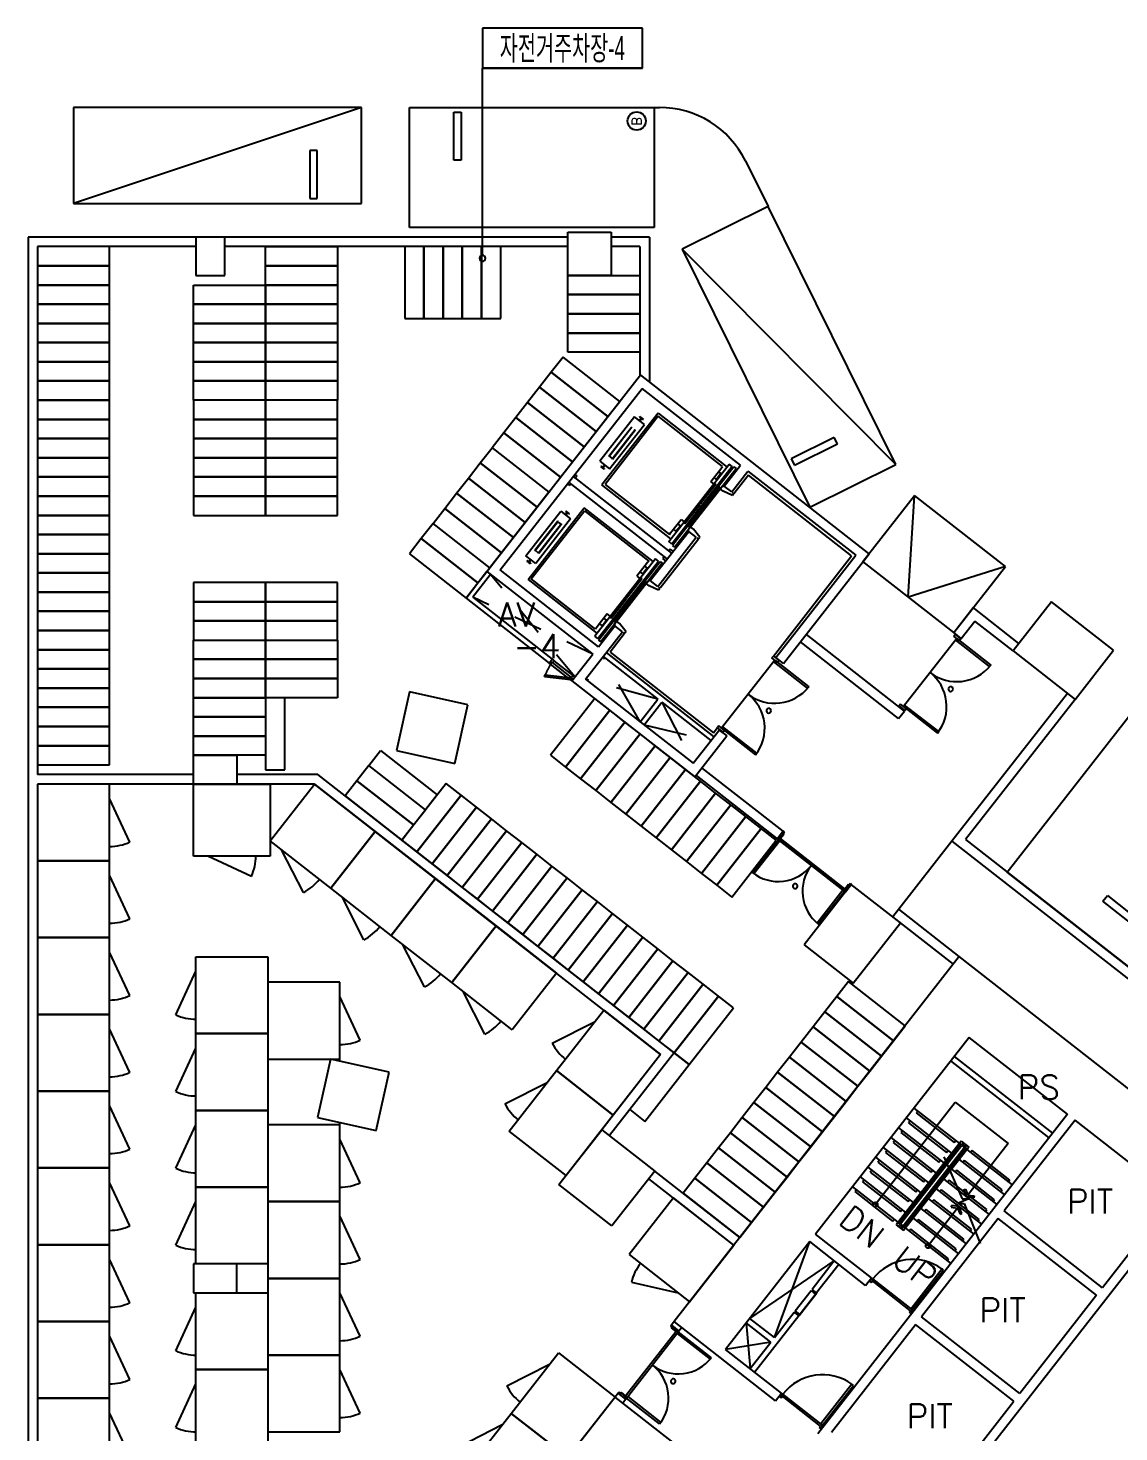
# Model space of a CAD drawing. Header units: millimetres. Extents: x -7614 to 421357, y 87385 to 341757.
# Drawn here: x 344370 to 367104, y 146327 to 175581 of the extents above; entities that cross this region are included whole.
import ezdxf
from ezdxf.enums import TextEntityAlignment as Align

# ---------------------------------------------------------------- set-up
doc = ezdxf.new("R2010")
doc.units = ezdxf.units.MM
doc.header["$LTSCALE"] = 600
doc.header["$MEASUREMENT"] = 0
doc.linetypes.add('HID', pattern=[5, 3, -2])
doc.linetypes.add('HIDDEN', pattern=[2, 1, -1])
for name, color, linetype in [('e-plan', 9, 'CONTINUOUS'), ('e-room-box', 7, 'CONTINUOUS'), ('e-text', 6, 'CONTINUOUS')]:
    doc.layers.add(name, color=color, linetype=linetype)
doc.styles.add('kiahn', font='romans.shx', dxfattribs={"bigfont": 'cadhs.shx'})
doc.styles.add('돋움', font='Dotum.ttf')

msp = doc.modelspace()

# ---------------------------------------------------------------- linework, layer by layer
at = {"layer": 'e-plan'}
for p, q in [((351320, 173927), (345320, 171927)), ((351320, 173927), (345320, 173927)), ((345320, 173927), (345320, 171927)), ((351320, 171927), (351320, 173927)), ((352320, 171427), (352320, 173927)), ((352320, 173927), (357420, 173927)), ((353245, 173827), (353395, 173827)), ((353245, 172827), (353245, 173827)), ((353395, 173827), (353395, 172827)), ((357420, 173927), (357529, 173927)), ((357420, 173927), (357420, 171427)), ((350395, 173027), (350245, 173027)), ((350245, 173027), (350245, 172027)), ((350395, 172027), (350395, 173027)), ((353395, 172827), (353245, 172827)), ((359321, 172815), (359793, 171861)), ((350245, 172027), (350395, 172027)), ((345320, 171927), (351320, 171927)), ((359793, 171861), (358001, 170973)), ((362457, 166485), (359793, 171861)), ((344370, 171227), (344370, 131712)), ((347870, 171227), (344370, 171227)), ((355620, 171227), (348470, 171227)), ((357420, 171427), (352320, 171427)), ((357320, 171227), (356520, 171227)), ((357320, 171227), (357320, 168206)), ((344570, 171027), (344570, 160027)), ((347870, 171027), (344570, 171027)), ((346070, 171027), (344570, 171027)), ((344570, 171027), (344570, 170627)), ((346070, 170627), (346070, 171027)), ((355620, 171027), (348470, 171027)), ((349320, 170627), (349320, 171027)), ((349320, 171027), (350820, 171027)), ((350820, 171027), (350820, 170627)), ((352620, 171027), (352220, 171027)), ((352220, 171027), (352220, 169527)), ((352620, 169527), (352620, 171027)), ((353020, 171027), (352620, 171027)), ((352620, 171027), (352620, 169527)), ((353020, 169527), (353020, 171027)), ((353420, 171027), (353020, 171027)), ((353020, 171027), (353020, 169527)), ((353420, 169527), (353420, 171027)), ((353820, 171027), (353420, 171027)), ((353420, 171027), (353420, 169527)), ((353820, 169527), (353820, 171027)), ((354220, 171027), (353820, 171027)), ((353820, 171027), (353820, 169527)), ((354220, 169527), (354220, 171027)), ((357120, 171027), (356520, 171027)), ((357120, 171027), (357120, 168339)), ((362457, 166485), (358001, 170973)), ((358001, 170973), (360665, 165597)), ((346070, 170627), (344570, 170627)), ((344570, 170627), (344570, 170227)), ((344570, 170627), (346070, 170627)), ((346070, 170227), (346070, 170627)), ((349320, 170227), (349320, 170627)), ((349320, 170627), (350820, 170627)), ((350820, 170627), (349320, 170627)), ((350820, 170627), (350820, 170227)), ((355620, 170027), (355620, 170427)), ((355620, 170427), (357120, 170427)), ((357120, 170427), (357120, 170027)), ((346070, 170227), (344570, 170227)), ((344570, 170227), (344570, 169827)), ((344570, 170227), (346070, 170227)), ((346070, 169827), (346070, 170227)), ((347820, 169827), (347820, 170227)), ((347820, 170227), (349320, 170227)), ((350820, 170227), (349320, 170227)), ((349320, 169827), (349320, 170227)), ((349320, 170227), (350820, 170227)), ((349320, 170227), (349320, 169827)), ((350820, 170227), (350820, 169827)), ((355620, 169627), (355620, 170027)), ((355620, 170027), (357120, 170027)), ((357120, 170027), (355620, 170027)), ((357120, 170027), (357120, 169627)), ((346070, 169827), (344570, 169827)), ((344570, 169827), (344570, 169427)), ((344570, 169827), (346070, 169827)), ((346070, 169427), (346070, 169827)), ((349320, 169827), (347820, 169827)), ((347820, 169427), (347820, 169827)), ((347820, 169827), (349320, 169827)), ((349320, 169427), (349320, 169827)), ((349320, 169827), (350820, 169827)), ((350820, 169827), (349320, 169827)), ((349320, 169827), (349320, 169427)), ((350820, 169827), (350820, 169427)), ((346070, 169427), (344570, 169427)), ((344570, 169427), (344570, 169027)), ((344570, 169427), (346070, 169427)), ((346070, 169027), (346070, 169427)), ((349320, 169427), (347820, 169427)), ((347820, 169027), (347820, 169427)), ((347820, 169427), (349320, 169427)), ((350820, 169427), (349320, 169427)), ((349320, 169027), (349320, 169427)), ((349320, 169427), (350820, 169427)), ((349320, 169427), (349320, 169027)), ((350820, 169427), (350820, 169027)), ((352220, 169527), (352620, 169527)), ((352620, 169527), (353020, 169527)), ((353020, 169527), (353420, 169527)), ((353420, 169527), (353820, 169527)), ((353820, 169527), (354220, 169527)), ((357120, 169627), (355620, 169627)), ((355620, 169227), (355620, 169627)), ((355620, 169627), (357120, 169627)), ((357120, 169627), (357120, 169227)), ((355620, 168827), (355620, 169227)), ((355620, 169227), (357120, 169227)), ((357120, 169227), (355620, 169227)), ((357120, 169227), (357120, 168827)), ((346070, 169027), (344570, 169027)), ((344570, 169027), (344570, 168627)), ((344570, 169027), (346070, 169027)), ((346070, 168627), (346070, 169027)), ((349320, 169027), (347820, 169027)), ((347820, 168627), (347820, 169027)), ((347820, 169027), (349320, 169027)), ((350820, 169027), (349320, 169027)), ((349320, 168627), (349320, 169027)), ((349320, 169027), (350820, 169027)), ((349320, 169027), (349320, 168627)), ((350820, 169027), (350820, 168627)), ((357120, 168827), (355620, 168827)), ((346070, 168627), (344570, 168627)), ((344570, 168627), (344570, 168227)), ((344570, 168627), (346070, 168627)), ((346070, 168227), (346070, 168627)), ((349320, 168627), (347820, 168627)), ((347820, 168227), (347820, 168627)), ((347820, 168627), (349320, 168627)), ((350820, 168627), (349320, 168627)), ((349320, 168227), (349320, 168627)), ((349320, 168627), (350820, 168627)), ((349320, 168627), (349320, 168227)), ((350820, 168627), (350820, 168227)), ((355519, 168725), (355272, 168410)), ((356701, 167802), (355519, 168725)), ((346070, 168227), (344570, 168227)), ((344570, 168227), (344570, 167827)), ((344570, 168227), (346070, 168227)), ((346070, 167827), (346070, 168227)), ((349320, 168227), (347820, 168227)), ((347820, 167827), (347820, 168227)), ((347820, 168227), (349320, 168227)), ((350820, 168227), (349320, 168227)), ((349320, 167827), (349320, 168227)), ((349320, 168227), (350820, 168227)), ((349320, 168227), (349320, 167827)), ((350820, 168227), (350820, 167827)), ((353930, 164255), (357132, 168353)), ((355272, 168410), (355026, 168095)), ((355272, 168410), (356454, 167486)), ((356454, 167486), (355272, 168410)), ((361899, 164628), (357132, 168353)), ((354211, 164290), (357166, 168072)), ((355026, 168095), (354780, 167779)), ((356208, 167171), (355026, 168095)), ((355026, 168095), (356208, 167171)), ((359215, 166472), (357166, 168072)), ((346070, 167827), (344570, 167827)), ((344570, 167827), (344570, 167427)), ((344570, 167827), (346070, 167827)), ((346070, 167427), (346070, 167827)), ((349320, 167827), (347820, 167827)), ((349320, 167827), (347820, 167827)), ((347820, 167827), (347820, 167427)), ((350820, 167827), (349320, 167827)), ((350820, 167827), (349320, 167827)), ((349320, 167827), (349320, 167427)), ((349320, 167427), (349320, 167827)), ((350820, 167427), (350820, 167827)), ((354780, 167779), (354534, 167464)), ((355962, 166856), (354780, 167779)), ((354780, 167779), (355962, 166856)), ((356454, 167486), (356701, 167802)), ((346070, 167427), (344570, 167427)), ((344570, 167427), (344570, 167027)), ((344570, 167427), (346070, 167427)), ((346070, 167027), (346070, 167427)), ((349320, 167427), (347820, 167427)), ((347820, 167427), (347820, 167027)), ((347820, 167427), (349320, 167427)), ((350820, 167427), (349320, 167427)), ((349320, 167427), (349320, 167027)), ((349320, 167427), (350820, 167427)), ((349320, 167027), (349320, 167427)), ((350820, 167027), (350820, 167427)), ((354534, 167464), (354287, 167149)), ((355716, 166541), (354534, 167464)), ((354534, 167464), (355716, 166541)), ((356208, 167171), (356454, 167486)), ((357011, 167483), (356285, 166553)), ((357501, 167557), (356331, 166060)), ((357503, 167492), (356395, 166073)), ((357216, 167323), (357011, 167483)), ((357114, 167416), (357133, 167441)), ((357115, 167415), (357114, 167416)), ((357126, 167406), (357115, 167415)), ((357120, 167482), (357123, 167487)), ((357145, 167456), (357120, 167479)), ((357193, 167432), (357123, 167487)), ((357126, 167406), (357127, 167406)), ((357127, 167406), (357146, 167431)), ((357133, 167441), (357138, 167441)), ((357138, 167441), (357146, 167451)), ((357145, 167456), (357146, 167451)), ((357146, 167435), (357153, 167445)), ((357146, 167431), (357146, 167435)), ((357158, 167446), (357153, 167445)), ((357186, 167427), (357158, 167446)), ((357190, 167427), (357193, 167432)), ((357501, 167557), (358938, 166434)), ((358843, 166445), (357503, 167492)), ((354287, 167149), (354041, 166834)), ((355469, 166225), (354287, 167149)), ((354287, 167149), (355469, 166225)), ((355962, 166856), (356208, 167171)), ((356472, 166663), (356950, 167274)), ((356479, 166658), (356956, 167269)), ((356490, 166393), (357216, 167323)), ((356545, 166606), (357023, 167218)), ((356551, 166601), (357029, 167213)), ((361173, 167048), (360277, 166604)), ((361240, 166914), (361173, 167048)), ((346070, 167027), (344570, 167027)), ((344570, 167027), (344570, 166627)), ((344570, 167027), (346070, 167027)), ((346070, 166627), (346070, 167027)), ((349320, 167027), (347820, 167027)), ((347820, 167027), (347820, 166627)), ((347820, 167027), (349320, 167027)), ((350820, 167027), (349320, 167027)), ((349320, 167027), (349320, 166627)), ((349320, 167027), (350820, 167027)), ((349320, 166627), (349320, 167027)), ((350820, 166627), (350820, 167027)), ((353795, 166519), (354041, 166834)), ((354041, 166834), (355223, 165910)), ((354041, 166834), (355223, 165910)), ((355716, 166541), (355962, 166856)), ((360344, 166470), (361240, 166914)), ((346070, 166627), (344570, 166627)), ((344570, 166627), (344570, 166227)), ((344570, 166627), (346070, 166627)), ((346070, 166227), (346070, 166627)), ((349320, 166627), (347820, 166627)), ((347820, 166627), (347820, 166227)), ((347820, 166627), (349320, 166627)), ((350820, 166627), (349320, 166627)), ((349320, 166627), (349320, 166227)), ((349320, 166227), (349320, 166627)), ((349320, 166627), (350820, 166627)), ((350820, 166227), (350820, 166627)), ((353549, 166203), (353795, 166519)), ((354977, 165595), (353795, 166519)), ((353795, 166519), (354977, 165595)), ((355469, 166225), (355716, 166541)), ((356285, 166553), (356490, 166393)), ((356374, 166469), (356355, 166445)), ((356387, 166459), (356368, 166435)), ((356376, 166469), (356374, 166469)), ((356387, 166461), (356376, 166469)), ((356387, 166461), (356387, 166459)), ((356479, 166658), (356472, 166663)), ((356550, 166612), (356484, 166664)), ((356551, 166601), (356545, 166606)), ((357721, 164879), (358983, 166494)), ((358876, 166038), (359215, 166472)), ((359047, 166444), (358983, 166494)), ((360277, 166604), (360344, 166470)), ((360665, 165597), (362457, 166485)), ((346070, 166227), (344570, 166227)), ((344570, 166227), (344570, 165827)), ((344570, 166227), (346070, 166227)), ((346070, 165827), (346070, 166227)), ((349320, 166227), (347820, 166227)), ((347820, 166227), (347820, 165827)), ((347820, 166227), (349320, 166227)), ((350820, 166227), (349320, 166227)), ((349320, 166227), (349320, 165827)), ((349320, 165827), (349320, 166227)), ((349320, 166227), (350820, 166227)), ((350820, 165827), (350820, 166227)), ((353302, 165888), (353549, 166203)), ((354731, 165280), (353549, 166203)), ((353549, 166203), (354731, 165280)), ((355223, 165910), (355469, 166225)), ((357784, 164640), (355735, 166240)), ((355766, 166280), (355809, 166246)), ((355809, 166246), (355778, 166206)), ((356312, 166448), (356308, 166443)), ((356378, 166389), (356308, 166443)), ((356343, 166429), (356315, 166448)), ((356343, 166429), (356348, 166430)), ((356356, 166440), (356348, 166430)), ((356355, 166445), (356356, 166440)), ((356363, 166434), (356356, 166424)), ((356356, 166420), (356356, 166424)), ((356381, 166396), (356356, 166420)), ((356368, 166435), (356363, 166434)), ((356382, 166393), (356378, 166389)), ((359047, 166444), (357785, 164829)), ((359080, 166437), (357800, 164798)), ((357843, 164764), (359124, 166403)), ((358597, 166130), (358784, 166370)), ((358719, 166177), (358666, 166219)), ((358811, 166296), (358719, 166177)), ((358758, 166337), (358811, 166296)), ((358784, 166370), (358843, 166445)), ((359034, 165915), (359373, 166349)), ((359080, 166437), (359124, 166403)), ((359383, 166264), (359081, 165878)), ((359373, 166349), (361618, 164594)), ((361534, 164584), (359383, 166264)), ((353056, 165573), (353302, 165888)), ((354484, 164965), (353302, 165888)), ((353302, 165888), (354484, 164965)), ((355223, 165910), (354977, 165595)), ((355612, 166083), (355655, 166049)), ((357691, 164521), (355642, 166122)), ((355686, 166088), (355655, 166049)), ((357767, 164938), (356330, 166061)), ((356395, 166073), (357735, 165027)), ((358356, 165684), (358676, 166093)), ((358701, 166074), (358382, 165665)), ((358451, 165611), (358770, 166020)), ((358796, 166000), (358476, 165591)), ((358660, 166081), (358597, 166130)), ((358676, 166093), (358701, 166074)), ((358770, 166020), (358796, 166000)), ((358791, 165978), (358840, 166041)), ((358854, 165929), (358791, 165978)), ((358840, 166041), (358856, 166029)), ((358869, 166044), (358853, 166057)), ((359050, 165839), (358854, 165929)), ((358856, 166029), (358869, 166044)), ((359034, 165915), (358876, 166038)), ((359062, 165894), (359049, 165878)), ((359049, 165878), (359069, 165862)), ((359081, 165878), (359062, 165894)), ((346070, 165827), (344570, 165827)), ((344570, 165827), (344570, 165427)), ((344570, 165827), (346070, 165827)), ((346070, 165427), (346070, 165827)), ((349320, 165827), (347820, 165827)), ((347820, 165827), (347820, 165427)), ((347820, 165827), (349320, 165827)), ((350820, 165827), (349320, 165827)), ((349320, 165827), (349320, 165427)), ((349320, 165427), (349320, 165827)), ((349320, 165827), (350820, 165827)), ((350820, 165427), (350820, 165827)), ((354977, 165595), (354731, 165280)), ((354792, 164090), (355962, 165587)), ((357399, 164464), (355962, 165587)), ((358355, 165683), (358036, 165274)), ((358061, 165254), (358380, 165663)), ((358450, 165609), (358130, 165200)), ((358155, 165180), (358475, 165589)), ((358380, 165663), (358355, 165683)), ((358382, 165665), (358356, 165684)), ((358475, 165589), (358450, 165609)), ((358476, 165591), (358451, 165611)), ((359069, 165862), (359050, 165839)), ((361770, 164463), (362847, 165842)), ((362715, 163724), (362847, 165842)), ((364739, 164364), (362847, 165842)), ((346070, 165427), (344570, 165427)), ((344570, 165427), (344570, 165027)), ((344570, 165427), (346070, 165427)), ((346070, 165027), (346070, 165427)), ((347820, 165427), (349320, 165427)), ((349320, 165427), (350820, 165427)), ((352810, 165258), (353056, 165573)), ((354238, 164649), (353056, 165573)), ((353056, 165573), (354238, 164649)), ((354746, 164583), (355472, 165513)), ((354856, 164103), (355964, 165522)), ((355411, 165304), (354933, 164693)), ((355417, 165299), (354940, 164688)), ((355677, 165352), (354951, 164423)), ((355417, 165299), (355411, 165304)), ((355479, 165241), (355412, 165293)), ((355472, 165513), (355677, 165352)), ((355575, 165446), (355594, 165471)), ((355575, 165445), (355575, 165446)), ((355586, 165436), (355575, 165445)), ((355581, 165512), (355584, 165517)), ((355606, 165486), (355581, 165509)), ((355654, 165462), (355584, 165517)), ((355586, 165436), (355588, 165436)), ((355588, 165436), (355607, 165461)), ((355594, 165471), (355599, 165471)), ((355599, 165471), (355607, 165481)), ((355606, 165486), (355607, 165481)), ((355606, 165465), (355614, 165475)), ((355607, 165461), (355606, 165465)), ((355619, 165476), (355614, 165475)), ((355647, 165457), (355619, 165476)), ((355651, 165457), (355654, 165462)), ((355964, 165522), (357304, 164475)), ((357760, 165060), (357981, 165342)), ((357981, 165342), (358044, 165293)), ((346070, 165027), (344570, 165027)), ((344570, 165027), (344570, 164627)), ((344570, 165027), (346070, 165027)), ((346070, 164627), (346070, 165027)), ((352810, 165258), (352564, 164943)), ((353992, 164334), (352810, 165258)), ((353992, 164334), (352810, 165258)), ((354731, 165280), (354484, 164965)), ((355484, 165247), (355006, 164636)), ((355490, 165243), (355012, 164631)), ((355490, 165243), (355484, 165247)), ((357337, 164068), (358138, 165093)), ((357735, 165027), (357760, 165060)), ((357819, 165135), (357872, 165094)), ((357872, 165094), (357964, 165212)), ((357964, 165212), (357912, 165253)), ((358036, 165274), (358061, 165254)), ((358130, 165099), (358114, 165111)), ((358175, 165190), (358126, 165127)), ((358126, 165127), (358142, 165115)), ((358130, 165200), (358155, 165180)), ((358142, 165115), (358130, 165099)), ((358295, 164970), (358138, 165093)), ((358239, 165141), (358175, 165190)), ((358373, 164972), (358239, 165141)), ((352564, 164943), (352317, 164627)), ((353746, 164019), (352564, 164943)), ((352564, 164943), (353746, 164019)), ((354484, 164965), (354238, 164649)), ((357495, 163945), (358295, 164970)), ((358342, 164933), (357542, 163908)), ((357785, 164829), (357721, 164879)), ((357755, 164725), (357724, 164686)), ((357814, 164679), (357755, 164725)), ((357800, 164798), (357843, 164764)), ((358323, 164948), (358335, 164964)), ((358342, 164933), (358323, 164948)), ((358335, 164964), (358355, 164948)), ((358355, 164948), (358373, 164972)), ((346070, 164627), (344570, 164627)), ((344570, 164627), (344570, 164227)), ((344570, 164627), (346070, 164627)), ((346070, 164227), (346070, 164627)), ((352317, 164627), (353499, 163704)), ((354238, 164649), (353992, 164334)), ((354951, 164423), (354746, 164583)), ((354772, 164478), (354769, 164473)), ((354839, 164419), (354769, 164473)), ((354804, 164459), (354776, 164478)), ((354804, 164459), (354809, 164460)), ((354817, 164470), (354809, 164460)), ((354835, 164499), (354816, 164475)), ((354816, 164475), (354817, 164470)), ((354824, 164464), (354816, 164454)), ((354817, 164450), (354816, 164454)), ((354842, 164426), (354817, 164450)), ((354829, 164465), (354824, 164464)), ((354848, 164489), (354829, 164465)), ((354837, 164499), (354835, 164499)), ((354848, 164490), (354837, 164499)), ((354843, 164423), (354839, 164419)), ((354848, 164490), (354848, 164489)), ((354940, 164688), (354933, 164693)), ((355011, 164642), (354944, 164694)), ((355012, 164631), (355006, 164636)), ((357444, 164524), (356182, 162909)), ((356246, 162859), (357508, 164474)), ((356261, 162828), (357541, 164467)), ((357584, 164433), (356304, 162794)), ((357278, 164442), (357057, 164160)), ((357304, 164475), (357278, 164442)), ((357508, 164474), (357444, 164524)), ((357541, 164467), (357584, 164433)), ((357632, 164568), (357601, 164528)), ((357660, 164482), (357601, 164528)), ((359903, 162495), (361534, 164584)), ((359956, 162466), (361618, 164594)), ((360114, 162343), (361899, 164628)), ((363661, 162985), (361770, 164463)), ((346070, 164227), (344570, 164227)), ((344570, 164227), (344570, 163827)), ((344570, 164227), (346070, 164227)), ((346070, 163827), (346070, 164227)), ((353930, 164255), (353499, 163704)), ((354009, 164194), (353640, 163721)), ((353746, 164019), (353992, 164334)), ((353930, 164255), (356137, 162532)), ((356260, 162689), (354211, 164290)), ((356817, 163714), (357137, 164123)), ((357057, 164160), (357120, 164111)), ((357179, 164207), (357127, 164249)), ((357137, 164123), (357162, 164104)), ((357272, 164326), (357179, 164207)), ((357219, 164367), (357272, 164326)), ((364739, 164364), (362715, 163724)), ((363661, 162985), (364739, 164364)), ((346070, 163827), (344570, 163827)), ((344570, 163827), (344570, 163427)), ((344570, 163827), (346070, 163827)), ((346070, 163427), (346070, 163827)), ((349320, 164027), (347820, 164027)), ((347820, 164027), (347820, 163627)), ((350820, 164027), (349320, 164027)), ((349320, 164027), (349320, 163627)), ((349320, 163627), (349320, 164027)), ((350820, 163627), (350820, 164027)), ((353499, 163704), (353746, 164019)), ((354792, 164090), (356229, 162967)), ((356195, 163057), (354856, 164103)), ((357162, 164104), (356842, 163695)), ((356912, 163641), (357231, 164050)), ((357256, 164030), (356937, 163621)), ((357231, 164050), (357256, 164030)), ((357252, 164008), (357301, 164071)), ((357315, 163959), (357252, 164008)), ((357301, 164071), (357317, 164059)), ((357329, 164074), (357314, 164087)), ((357511, 163869), (357315, 163959)), ((357317, 164059), (357329, 164074)), ((357495, 163945), (357337, 164068)), ((357522, 163924), (357510, 163908)), ((357510, 163908), (357530, 163892)), ((357530, 163892), (357511, 163869)), ((357542, 163908), (357522, 163924)), ((347820, 163627), (349320, 163627)), ((349320, 163627), (347820, 163627)), ((347820, 163627), (347820, 163227)), ((349320, 163627), (350820, 163627)), ((350820, 163627), (349320, 163627)), ((349320, 163627), (349320, 163227)), ((349320, 163227), (349320, 163627)), ((350820, 163227), (350820, 163627)), ((353499, 163704), (355233, 162349)), ((353640, 163721), (355294, 162428)), ((356816, 163713), (356496, 163304)), ((356522, 163284), (356841, 163693)), ((356910, 163639), (356591, 163230)), ((356616, 163210), (356936, 163619)), ((356841, 163693), (356816, 163713)), ((356842, 163695), (356817, 163714)), ((356936, 163619), (356910, 163639)), ((356937, 163621), (356912, 163641)), ((365698, 163627), (364898, 162603)), ((366991, 162618), (365698, 163627)), ((346070, 163427), (344570, 163427)), ((344570, 163427), (344570, 163027)), ((344570, 163427), (346070, 163427)), ((346070, 163027), (346070, 163427)), ((356442, 163372), (356254, 163132)), ((356333, 163124), (356425, 163242)), ((356425, 163242), (356372, 163283)), ((356505, 163323), (356442, 163372)), ((356496, 163304), (356522, 163284)), ((363661, 162985), (364067, 163505)), ((365021, 162760), (364067, 163505)), ((346070, 163027), (344570, 163027)), ((344570, 163027), (344570, 162627)), ((344570, 163027), (346070, 163027)), ((346070, 162627), (346070, 163027)), ((349320, 163227), (347820, 163227)), ((347820, 163227), (347820, 162827)), ((347820, 163227), (349320, 163227)), ((350820, 163227), (349320, 163227)), ((349320, 163227), (349320, 162827)), ((349320, 163227), (350820, 163227)), ((349320, 162827), (349320, 163227)), ((350820, 162827), (350820, 163227)), ((355986, 162014), (356756, 162999)), ((356254, 163132), (356195, 163057)), ((356260, 162689), (356598, 163123)), ((356280, 163165), (356333, 163124)), ((356803, 162963), (356502, 162576)), ((356591, 163129), (356575, 163141)), ((356636, 163220), (356587, 163157)), ((356587, 163157), (356603, 163145)), ((356591, 163230), (356616, 163210)), ((356603, 163145), (356591, 163129)), ((356756, 162999), (356598, 163123)), ((356699, 163171), (356636, 163220)), ((356834, 163002), (356699, 163171)), ((356784, 162978), (356796, 162994)), ((356803, 162963), (356784, 162978)), ((356796, 162994), (356816, 162978)), ((356816, 162978), (356834, 163002)), ((362637, 161349), (360588, 162950)), ((363819, 162862), (363661, 162985)), ((363819, 162862), (364102, 163225)), ((364898, 162603), (364102, 163225)), ((347820, 162427), (347820, 162827)), ((347820, 162827), (349320, 162827)), ((347820, 162827), (349320, 162827)), ((349320, 162427), (349320, 162827)), ((349320, 162827), (350820, 162827)), ((349320, 162827), (349320, 162427)), ((349320, 162827), (350820, 162827)), ((350820, 162827), (350820, 162427)), ((356246, 162859), (356182, 162909)), ((356261, 162828), (356304, 162794)), ((362514, 161192), (360465, 162792)), ((363723, 162861), (362614, 161443)), ((363664, 162907), (363694, 162947)), ((363782, 162815), (363664, 162907)), ((363694, 162947), (363813, 162854)), ((363698, 162830), (363723, 162861)), ((364407, 162275), (363698, 162830)), ((363723, 162861), (364432, 162307)), ((363813, 162854), (363782, 162815)), ((346070, 162627), (344570, 162627)), ((344570, 162627), (344570, 162227)), ((344570, 162627), (346070, 162627)), ((346070, 162227), (346070, 162627)), ((349320, 162427), (347820, 162427)), ((347820, 162027), (347820, 162427)), ((347820, 162427), (349320, 162427)), ((350820, 162427), (349320, 162427)), ((349320, 162027), (349320, 162427)), ((349320, 162427), (350820, 162427)), ((349320, 162427), (349320, 162027)), ((350820, 162427), (350820, 162027)), ((355233, 162349), (355294, 162428)), ((355233, 162349), (355294, 162428)), ((355291, 162367), (355261, 162328)), ((355303, 162358), (355291, 162367)), ((355294, 162428), (355322, 162407)), ((355334, 162397), (355303, 162358)), ((355322, 162407), (355334, 162397)), ((355728, 162090), (355334, 162397)), ((355706, 161980), (356137, 162532)), ((356356, 162487), (357498, 161595)), ((356417, 162566), (358663, 160811)), ((356502, 162576), (358653, 160896)), ((359931, 162410), (358823, 160991)), ((359872, 162456), (359903, 162495)), ((359990, 162364), (359872, 162456)), ((359903, 162495), (360021, 162403)), ((359906, 162378), (359931, 162410)), ((360616, 161824), (359906, 162378)), ((359931, 162410), (360640, 161856)), ((360114, 162343), (359956, 162466)), ((360021, 162403), (359990, 162364)), ((364898, 162603), (366190, 161593)), ((366190, 161593), (366991, 162618)), ((346070, 162227), (344570, 162227)), ((344570, 162227), (344570, 161827)), ((344570, 162227), (346070, 162227)), ((346070, 161827), (346070, 162227)), ((355261, 162328), (355233, 162349)), ((355678, 162002), (355261, 162328)), ((355697, 162050), (355303, 162358)), ((355728, 162090), (355697, 162050)), ((355740, 162080), (355728, 162090)), ((355767, 162059), (355740, 162080)), ((364432, 162307), (364407, 162275)), ((346070, 161827), (344570, 161827)), ((344570, 161827), (344570, 161427)), ((344570, 161827), (346070, 161827)), ((346070, 161427), (346070, 161827)), ((349320, 162027), (347820, 162027)), ((347820, 161627), (347820, 162027)), ((347820, 162027), (349320, 162027)), ((350820, 162027), (349320, 162027)), ((349320, 161627), (349320, 162027)), ((349320, 162027), (350820, 162027)), ((349320, 162027), (349320, 161627)), ((350820, 162027), (350820, 161627)), ((355709, 162041), (355678, 162002)), ((355678, 162002), (355706, 161980)), ((355697, 162050), (355709, 162041)), ((355706, 161980), (355767, 162059)), ((355706, 161980), (358267, 159979)), ((355986, 162014), (358232, 160260)), ((360640, 161856), (360616, 161824)), ((364773, 157992), (367851, 161932)), ((349320, 161627), (347820, 161627)), ((347820, 161227), (347820, 161627)), ((347820, 161627), (349320, 161627)), ((349720, 161627), (349320, 161627)), ((349320, 161627), (349320, 160127)), ((350820, 161627), (349320, 161627)), ((349320, 161627), (349320, 161227)), ((349720, 160127), (349720, 161627)), ((356179, 161611), (355255, 160429)), ((356494, 161364), (356179, 161611)), ((357129, 161122), (357498, 161595)), ((357208, 161060), (357577, 161533)), ((357577, 161533), (358602, 160733)), ((362555, 161489), (362525, 161449)), ((362674, 161396), (362555, 161489)), ((366033, 161716), (363625, 158635)), ((366190, 161593), (363906, 158670)), ((346070, 161427), (344570, 161427)), ((344570, 161427), (344570, 161027)), ((344570, 161427), (346070, 161427)), ((346070, 161027), (346070, 161427)), ((349320, 161227), (347820, 161227)), ((347820, 160827), (347820, 161227)), ((347820, 161227), (349320, 161227)), ((349320, 161227), (349320, 160827)), ((356494, 161364), (355570, 160182)), ((355570, 160182), (356494, 161364)), ((356809, 161118), (356494, 161364)), ((362514, 161192), (362637, 161349)), ((362525, 161449), (362643, 161357)), ((362639, 161474), (362614, 161443)), ((362614, 161443), (363324, 160889)), ((363348, 160920), (362639, 161474)), ((362643, 161357), (362674, 161396)), ((346070, 161027), (344570, 161027)), ((344570, 161027), (344570, 160627)), ((344570, 161027), (346070, 161027)), ((346070, 160627), (346070, 161027)), ((356809, 161118), (355885, 159936)), ((355885, 159936), (356809, 161118)), ((357124, 160872), (356809, 161118)), ((358232, 160260), (358774, 160953)), ((358653, 160896), (358733, 160998)), ((358764, 161038), (358733, 160998)), ((358733, 160998), (358851, 160906)), ((358882, 160945), (358764, 161038)), ((358774, 160953), (358932, 160830)), ((358847, 161023), (358823, 160991)), ((358823, 160991), (359532, 160437)), ((359557, 160469), (358847, 161023)), ((358851, 160906), (358882, 160945)), ((363324, 160889), (363348, 160920)), ((346070, 160627), (344570, 160627)), ((344570, 160627), (344570, 160227)), ((344570, 160627), (346070, 160627)), ((346070, 160227), (346070, 160627)), ((349320, 160827), (347820, 160827)), ((347820, 160427), (347820, 160827)), ((347820, 160827), (349320, 160827)), ((349320, 160827), (349320, 160427)), ((357124, 160872), (356201, 159690)), ((356201, 159690), (357124, 160872)), ((357439, 160626), (356516, 159444)), ((356516, 159444), (357439, 160626)), ((357439, 160626), (357124, 160872)), ((357755, 160379), (357439, 160626)), ((358267, 159979), (358932, 160830)), ((349320, 160427), (347820, 160427)), ((351470, 160213), (351716, 160528)), ((351716, 160528), (352898, 159605)), ((355255, 160429), (355570, 160182)), ((357755, 160379), (356831, 159197)), ((356831, 159197), (357755, 160379)), ((358070, 160133), (357755, 160379)), ((359532, 160437), (359557, 160469)), ((344570, 160227), (346070, 160227)), ((347820, 160027), (344570, 160027)), ((350409, 160027), (348720, 160027)), ((349320, 160127), (349720, 160127)), ((357833, 154227), (350409, 160027)), ((351470, 160213), (351224, 159898)), ((352652, 159290), (351470, 160213)), ((352652, 159290), (351470, 160213)), ((355570, 160182), (355885, 159936)), ((358070, 160133), (357146, 158951)), ((357146, 158951), (358070, 160133)), ((358385, 159887), (358070, 160133)), ((360109, 158845), (358415, 160168)), ((344570, 159827), (344570, 131805)), ((347820, 159827), (344570, 159827)), ((346070, 159827), (344570, 159827)), ((344570, 159827), (344570, 158227)), ((346070, 158227), (346070, 159827)), ((347817, 158327), (347817, 159827)), ((347817, 159827), (349417, 159827)), ((350341, 159827), (348720, 159827)), ((349417, 158645), (350341, 159827)), ((349417, 159827), (349417, 158327)), ((357553, 154192), (350341, 159827)), ((350341, 159827), (351601, 158842)), ((351224, 159898), (350978, 159583)), ((352406, 158975), (351224, 159898)), ((351224, 159898), (352406, 158975)), ((353083, 159841), (352160, 158659)), ((353398, 159595), (353083, 159841)), ((355885, 159936), (356201, 159690)), ((358385, 159887), (357461, 158705)), ((357461, 158705), (358385, 159887)), ((359986, 158687), (358291, 160011)), ((358700, 159640), (358385, 159887)), ((346493, 158620), (346070, 159527)), ((350978, 159583), (352160, 158659)), ((352475, 158413), (353398, 159595)), ((353398, 159595), (352475, 158413)), ((352898, 159605), (352652, 159290)), ((353713, 159349), (353398, 159595)), ((356201, 159690), (356516, 159444)), ((356516, 159444), (356831, 159197)), ((358700, 159640), (357777, 158458)), ((357777, 158458), (358700, 159640)), ((359015, 159394), (358700, 159640)), ((352406, 158975), (352652, 159290)), ((352790, 158167), (353713, 159349)), ((353713, 159349), (352790, 158167)), ((354029, 159103), (353713, 159349)), ((356831, 159197), (357146, 158951)), ((359015, 159394), (358092, 158212)), ((358092, 158212), (359015, 159394)), ((359331, 159148), (358407, 157966)), ((358407, 157966), (359331, 159148)), ((359331, 159148), (359015, 159394)), ((359646, 158902), (359331, 159148)), ((352160, 158659), (352406, 158975)), ((354029, 159103), (353105, 157921)), ((353105, 157921), (354029, 159103)), ((354344, 158856), (353420, 157674)), ((353420, 157674), (354344, 158856)), ((354344, 158856), (354029, 159103)), ((354659, 158610), (354344, 158856)), ((357146, 158951), (357461, 158705)), ((359646, 158902), (358722, 157720)), ((358722, 157720), (359646, 158902)), ((359961, 158655), (359646, 158902)), ((350678, 157660), (349417, 158645)), ((351601, 158842), (350678, 157660)), ((350678, 157660), (351601, 158842)), ((351601, 158842), (352862, 157857)), ((352160, 158659), (352475, 158413)), ((354659, 158610), (353736, 157428)), ((353736, 157428), (354659, 158610)), ((354974, 158364), (354659, 158610)), ((357461, 158705), (357777, 158458)), ((359038, 157473), (359961, 158655)), ((359467, 157982), (360005, 158672)), ((359467, 157982), (360005, 158672)), ((360037, 158647), (359498, 157957)), ((360037, 158647), (359498, 157957)), ((359986, 158687), (360109, 158845)), ((359986, 158687), (360109, 158845)), ((360109, 158845), (359986, 158687)), ((360005, 158672), (359986, 158687)), ((359986, 158687), (360005, 158672)), ((360030, 158703), (360005, 158672)), ((360005, 158672), (360030, 158703)), ((360005, 158672), (361384, 157594)), ((361384, 157594), (360005, 158672)), ((360005, 158672), (360037, 158647)), ((360005, 158672), (360037, 158647)), ((360046, 158691), (360030, 158703)), ((360030, 158703), (360046, 158691)), ((360120, 158785), (360046, 158691)), ((360046, 158691), (360120, 158785)), ((361393, 157638), (360046, 158691)), ((360046, 158691), (361393, 157638)), ((360128, 158829), (360104, 158798)), ((360104, 158798), (360128, 158829)), ((360104, 158798), (360120, 158785)), ((360120, 158785), (360104, 158798)), ((360109, 158845), (360128, 158829)), ((360128, 158829), (360109, 158845)), ((363625, 158635), (372136, 151986)), ((363906, 158670), (372417, 152020)), ((349417, 158327), (347817, 158327)), ((349024, 157904), (348117, 158327)), ((350108, 157569), (349654, 158460)), ((352475, 158413), (352790, 158167)), ((354974, 158364), (354051, 157182)), ((354051, 157182), (354974, 158364)), ((355289, 158117), (354974, 158364)), ((357777, 158458), (358092, 158212)), ((344570, 158227), (346070, 158227)), ((346070, 158227), (344570, 158227)), ((344570, 158227), (344570, 156627)), ((346070, 156627), (346070, 158227)), ((352790, 158167), (353105, 157921)), ((355289, 158117), (354366, 156935)), ((354366, 156935), (355289, 158117)), ((355605, 157871), (355289, 158117)), ((358092, 158212), (358407, 157966)), ((359498, 157957), (359467, 157982)), ((359498, 157957), (359467, 157982)), ((367373, 155961), (364773, 157992)), ((346493, 157020), (346070, 157927)), ((351939, 156675), (352862, 157857)), ((352862, 157857), (351939, 156675)), ((352862, 157857), (354123, 156872)), ((353105, 157921), (353420, 157674)), ((355605, 157871), (354681, 156689)), ((354681, 156689), (355605, 157871)), ((355920, 157625), (355605, 157871)), ((358407, 157966), (358722, 157720)), ((358722, 157720), (359038, 157473)), ((361467, 157733), (361393, 157638)), ((361393, 157638), (361467, 157733)), ((361404, 157579), (361527, 157736)), ((361527, 157736), (361404, 157579)), ((361483, 157720), (361467, 157733)), ((361467, 157733), (361483, 157720)), ((361507, 157752), (361483, 157720)), ((361483, 157720), (361507, 157752)), ((361527, 157736), (361507, 157752)), ((361507, 157752), (361527, 157736)), ((351939, 156675), (350678, 157660)), ((351368, 156584), (350914, 157475)), ((353420, 157674), (353736, 157428)), ((353736, 157428), (354051, 157182)), ((355920, 157625), (354996, 156443)), ((354996, 156443), (355920, 157625)), ((356235, 157379), (355920, 157625)), ((361353, 157619), (360814, 156929)), ((361353, 157619), (360814, 156929)), ((360846, 156905), (361384, 157594)), ((360846, 156905), (361384, 157594)), ((361384, 157594), (361353, 157619)), ((361384, 157594), (361353, 157619)), ((361409, 157626), (361384, 157594)), ((361384, 157594), (361409, 157626)), ((361384, 157594), (361404, 157579)), ((361404, 157579), (361384, 157594)), ((361393, 157638), (361409, 157626)), ((361409, 157626), (361393, 157638)), ((366772, 157384), (366865, 157503)), ((366865, 157503), (367613, 156918)), ((354051, 157182), (354366, 156935)), ((356235, 157379), (355312, 156197)), ((355312, 156197), (356235, 157379)), ((356550, 157132), (355627, 155950)), ((355627, 155950), (356550, 157132)), ((356550, 157132), (356235, 157379)), ((356866, 156886), (356550, 157132)), ((362517, 157217), (362394, 157059)), ((363778, 156232), (362517, 157217)), ((367521, 156799), (366772, 157384)), ((353200, 155690), (354123, 156872)), ((354123, 156872), (353200, 155690)), ((354123, 156872), (355384, 155887)), ((354366, 156935), (354681, 156689)), ((356866, 156886), (355942, 155704)), ((355942, 155704), (356866, 156886)), ((357181, 156640), (356866, 156886)), ((360814, 156929), (360846, 156905)), ((360814, 156929), (360846, 156905)), ((363655, 156074), (362394, 157059)), ((344570, 156627), (346070, 156627)), ((346070, 156627), (344570, 156627)), ((344570, 156627), (344570, 155027)), ((346070, 155027), (346070, 156627)), ((353200, 155690), (351939, 156675)), ((354681, 156689), (354996, 156443)), ((357181, 156640), (356257, 155458)), ((356257, 155458), (357181, 156640)), ((357496, 156394), (357181, 156640)), ((346493, 155420), (346070, 156327)), ((347870, 154627), (347870, 156227)), ((347870, 156227), (349370, 156227)), ((349370, 156227), (349370, 154627)), ((352629, 155599), (352175, 156490)), ((354996, 156443), (355312, 156197)), ((357496, 156394), (356572, 155212)), ((356572, 155212), (357496, 156394)), ((357811, 156147), (357496, 156394)), ((363778, 156232), (357837, 148627)), ((369136, 152045), (363778, 156232)), ((355312, 156197), (355627, 155950)), ((355627, 155950), (355942, 155704)), ((357811, 156147), (356888, 154965)), ((356888, 154965), (357811, 156147)), ((358126, 155901), (357811, 156147)), ((347448, 155020), (347870, 155927)), ((350870, 155698), (349370, 155698)), ((349370, 155698), (349370, 154098)), ((350870, 154098), (350870, 155698)), ((354460, 154705), (353200, 155690)), ((355384, 155887), (354460, 154705)), ((355942, 155704), (356257, 155458)), ((358126, 155901), (357203, 154719)), ((357203, 154719), (358126, 155901)), ((358442, 155655), (357518, 154473)), ((357518, 154473), (358442, 155655)), ((358442, 155655), (358126, 155901)), ((358757, 155409), (358442, 155655)), ((361469, 155713), (361223, 155398)), ((362651, 154790), (361469, 155713)), ((351293, 154491), (350870, 155398)), ((353890, 154614), (353436, 155505)), ((356257, 155458), (356572, 155212)), ((358757, 155409), (357833, 154227)), ((357833, 154227), (358757, 155409)), ((359072, 155162), (358757, 155409)), ((361223, 155398), (360977, 155083)), ((361223, 155398), (362405, 154474)), ((362405, 154474), (361223, 155398)), ((355385, 153855), (356371, 155116)), ((356371, 155116), (357553, 154192)), ((356572, 155212), (356888, 154965)), ((358148, 153980), (359072, 155162)), ((360977, 155083), (360730, 154768)), ((360977, 155083), (362159, 154159)), ((362159, 154159), (360977, 155083)), ((344570, 155027), (346070, 155027)), ((346070, 155027), (344570, 155027)), ((344570, 155027), (344570, 153427)), ((346070, 153427), (346070, 155027)), ((355295, 154425), (356186, 154879)), ((356888, 154965), (357203, 154719)), ((360730, 154768), (360484, 154452)), ((360730, 154768), (361913, 153844)), ((361913, 153844), (360730, 154768)), ((362405, 154474), (362651, 154790)), ((346493, 153820), (346070, 154727)), ((347870, 153027), (347870, 154627)), ((347870, 154627), (349370, 154627)), ((349370, 154627), (347870, 154627)), ((349370, 154627), (349370, 153027)), ((357203, 154719), (357518, 154473)), ((357518, 154473), (357833, 154227)), ((363985, 154547), (360783, 150450)), ((362159, 154159), (362405, 154474)), ((366034, 152947), (363985, 154547)), ((347448, 153420), (347870, 154327)), ((357553, 154192), (356327, 152624)), ((357833, 154227), (356485, 152501)), ((357553, 154192), (356567, 152931)), ((357833, 154227), (356910, 153045)), ((358148, 153980), (357833, 154227)), ((357833, 154227), (358148, 153980)), ((360484, 154452), (360238, 154137)), ((360484, 154452), (361666, 153529)), ((361666, 153529), (360484, 154452)), ((349370, 154098), (350870, 154098)), ((350870, 154054), (350870, 154098)), ((357225, 152798), (358148, 153980)), ((360238, 154137), (359992, 153822)), ((360238, 154137), (361420, 153214)), ((361420, 153214), (360238, 154137)), ((361913, 153844), (362159, 154159)), ((365652, 152458), (363603, 154059)), ((365726, 152553), (363677, 154153)), ((354309, 153164), (355201, 153618)), ((354400, 152594), (355385, 153855)), ((355385, 153855), (356567, 152931)), ((356567, 152931), (355385, 153855)), ((359992, 153822), (359745, 153507)), ((359992, 153822), (361174, 152898)), ((361174, 152898), (359992, 153822)), ((361666, 153529), (361913, 153844)), ((344570, 153427), (346070, 153427)), ((346070, 153427), (344570, 153427)), ((344570, 153427), (344570, 151827)), ((346070, 151827), (346070, 153427)), ((359745, 153507), (359499, 153192)), ((359745, 153507), (360927, 152583)), ((360927, 152583), (359745, 153507)), ((361420, 153214), (361666, 153529)), ((346493, 152220), (346070, 153127)), ((347870, 151427), (347870, 153027)), ((347870, 153027), (349370, 153027)), ((349370, 153027), (347870, 153027)), ((349370, 153027), (349370, 151427)), ((356910, 153045), (357225, 152798)), ((359499, 153192), (359253, 152876)), ((359499, 153192), (360681, 152268)), ((360681, 152268), (359499, 153192)), ((361174, 152898), (361420, 153214)), ((362026, 151065), (363691, 153197)), ((362833, 153074), (363779, 152335)), ((362912, 153012), (362882, 152973)), ((363691, 153197), (364794, 152335)), ((347448, 151820), (347870, 152727)), ((350870, 152727), (349370, 152727)), ((349370, 152727), (349370, 151127)), ((350870, 152727), (350870, 152774)), ((350870, 151127), (350870, 152727)), ((356567, 152931), (355582, 151670)), ((359253, 152876), (359007, 152561)), ((359253, 152876), (360435, 151953)), ((360435, 151953), (359253, 152876)), ((366034, 152947), (360831, 146288)), ((360927, 152583), (361174, 152898)), ((362673, 152869), (363619, 152130)), ((362752, 152807), (362721, 152768)), ((362721, 152768), (363509, 152152)), ((362882, 152973), (363670, 152357)), ((366191, 152823), (364714, 150932)), ((368240, 151223), (366191, 152823)), ((351293, 151520), (350870, 152427)), ((355582, 151670), (354400, 152594)), ((359007, 152561), (358760, 152246)), ((359007, 152561), (360189, 151638)), ((360189, 151638), (359007, 152561)), ((360681, 152268), (360927, 152583)), ((362353, 152459), (363299, 151720)), ((362513, 152664), (363459, 151925)), ((362592, 152602), (362561, 152563)), ((362561, 152563), (363349, 151947)), ((358760, 152246), (358514, 151931)), ((358760, 152246), (359942, 151322)), ((359942, 151322), (358760, 152246)), ((360435, 151953), (360681, 152268)), ((362193, 152254), (363139, 151515)), ((362272, 152193), (362241, 152153)), ((362241, 152153), (363029, 151538)), ((362432, 152397), (362401, 152358)), ((362401, 152358), (363189, 151742)), ((363819, 152386), (362459, 150645)), ((363826, 152330), (362515, 150652)), ((363830, 152295), (362550, 150656)), ((363885, 152252), (362605, 150613)), ((363921, 152256), (362609, 150578)), ((363977, 152263), (362616, 150521)), ((363509, 152152), (363540, 152192)), ((363670, 152357), (363700, 152396)), ((363819, 152386), (363977, 152263)), ((363826, 152330), (363921, 152256)), ((363830, 152295), (363885, 152252)), ((363937, 152212), (364882, 151473)), ((364794, 152335), (363957, 151263)), ((364046, 152190), (364015, 152150)), ((364834, 151574), (364046, 152190)), ((358514, 151931), (358268, 151615)), ((358514, 151931), (359696, 151007)), ((359696, 151007), (358514, 151931)), ((360189, 151638), (360435, 151953)), ((361873, 151844), (362819, 151106)), ((362033, 152049), (362979, 151310)), ((362112, 151988), (362081, 151948)), ((362081, 151948), (362869, 151333)), ((363195, 144441), (369136, 152045)), ((363349, 151947), (363380, 151987)), ((363457, 152061), (363839, 151183)), ((363490, 151901), (363510, 151885)), ((363565, 151842), (363585, 151827)), ((363651, 152105), (363670, 152090)), ((363725, 152047), (363745, 152032)), ((363777, 152007), (364722, 151268)), ((363886, 151985), (363855, 151945)), ((364674, 151369), (363886, 151985)), ((344570, 151827), (346070, 151827)), ((346070, 151827), (344570, 151827)), ((344570, 151827), (344570, 150227)), ((346070, 150227), (346070, 151827)), ((359080, 150219), (357307, 151604)), ((359204, 150377), (357431, 151762)), ((358268, 151615), (358022, 151300)), ((358268, 151615), (359450, 150692)), ((359450, 150692), (358268, 151615)), ((359942, 151322), (360189, 151638)), ((361713, 151640), (362659, 150901)), ((361792, 151578), (361761, 151539)), ((361952, 151783), (361921, 151743)), ((361921, 151743), (362709, 151128)), ((363029, 151538), (363060, 151577)), ((363189, 151742), (363220, 151782)), ((363330, 151696), (363350, 151680)), ((363405, 151637), (363425, 151622)), ((363456, 151597), (364402, 150858)), ((363566, 151575), (363535, 151536)), ((364354, 150959), (363566, 151575)), ((363617, 151802), (364562, 151063)), ((363726, 151780), (363695, 151740)), ((364514, 151164), (363726, 151780)), ((364804, 151535), (364834, 151574)), ((346493, 150620), (346070, 151527)), ((347870, 149827), (347870, 151427)), ((347870, 151427), (349370, 151427)), ((349370, 151427), (347870, 151427)), ((349370, 151427), (349370, 149827)), ((358022, 151300), (359204, 150377)), ((359696, 151007), (359942, 151322)), ((361553, 151435), (362499, 150696)), ((361632, 151373), (361601, 151334)), ((361601, 151334), (362389, 150718)), ((361761, 151539), (362549, 150923)), ((362869, 151333), (362900, 151372)), ((363010, 151286), (363030, 151270)), ((363170, 151491), (363190, 151475)), ((363245, 151432), (363265, 151417)), ((363296, 151392), (364242, 150653)), ((363406, 151370), (363375, 151331)), ((364194, 150754), (363406, 151370)), ((363867, 151374), (363906, 151387)), ((363929, 151228), (363867, 151374)), ((363906, 151387), (363957, 151263)), ((363957, 151263), (364089, 151244)), ((364643, 151330), (364674, 151369)), ((347448, 150220), (347870, 151127)), ((350870, 151127), (349370, 151127)), ((349370, 151127), (349370, 149527)), ((349370, 151127), (350870, 151127)), ((350870, 149527), (350870, 151127)), ((357820, 151204), (356896, 150022)), ((359080, 150219), (357820, 151204)), ((359450, 150692), (359696, 151007)), ((362549, 150923), (362580, 150962)), ((362709, 151128), (362740, 151167)), ((362850, 151081), (362870, 151066)), ((362925, 151022), (362945, 151007)), ((362976, 150982), (363922, 150244)), ((363086, 150960), (363055, 150921)), ((363085, 151227), (363105, 151212)), ((363874, 150345), (363086, 150960)), ((363769, 151023), (363129, 150203)), ((363136, 151187), (364082, 150449)), ((363246, 151165), (363215, 151126)), ((364034, 150550), (363246, 151165)), ((363612, 151048), (363609, 151007)), ((363609, 151007), (363742, 150988)), ((363769, 151023), (363612, 151048)), ((363974, 151183), (363742, 151090)), ((363742, 151090), (363877, 151090)), ((363742, 150988), (363793, 150864)), ((363828, 150879), (363769, 151023)), ((363839, 151183), (363974, 151183)), ((363877, 151090), (364216, 150251)), ((364084, 151205), (363929, 151228)), ((364089, 151244), (364084, 151205)), ((364323, 150920), (364354, 150959)), ((364483, 151125), (364514, 151164)), ((368240, 151223), (366762, 149331)), ((351293, 149920), (350870, 150827)), ((359204, 150377), (359450, 150692)), ((362389, 150718), (362420, 150757)), ((362690, 150876), (362710, 150861)), ((362765, 150818), (362785, 150802)), ((362816, 150778), (363762, 150039)), ((362926, 150755), (362895, 150716)), ((363714, 150140), (362926, 150755)), ((364590, 150775), (362990, 148726)), ((363793, 150864), (363828, 150879)), ((364163, 150715), (364194, 150754)), ((366639, 149174), (364590, 150775)), ((366762, 149331), (364714, 150932)), ((361950, 149538), (360783, 150450)), ((362459, 150645), (362616, 150521)), ((362515, 150652), (362609, 150578)), ((362550, 150656), (362605, 150613)), ((362656, 150573), (363602, 149834)), ((362766, 150551), (362735, 150511)), ((363554, 149935), (362766, 150551)), ((364003, 150510), (364034, 150550)), ((344570, 150227), (346070, 150227)), ((346070, 150227), (344570, 150227)), ((344570, 150227), (344570, 148627)), ((346070, 148627), (346070, 150227)), ((358157, 149037), (359080, 150219)), ((360660, 150292), (358906, 148046)), ((359923, 148292), (360660, 150292)), ((361826, 149381), (360660, 150292)), ((363683, 150100), (363714, 150140)), ((363843, 150305), (363874, 150345)), ((346493, 149020), (346070, 149927)), ((349370, 149827), (347870, 149827)), ((356896, 150022), (358157, 149037)), ((359410, 148692), (361172, 149892)), ((361172, 149892), (360708, 149297)), ((361267, 149818), (360802, 149223)), ((363523, 149895), (363554, 149935)), ((349370, 149527), (350870, 149527)), ((350870, 149527), (349370, 149527)), ((349370, 149527), (349370, 147927)), ((350870, 147927), (350870, 149527)), ((361826, 149381), (361950, 149538)), ((361957, 149532), (361908, 149469)), ((361953, 149485), (361977, 149517)), ((361977, 149517), (361957, 149532)), ((362805, 148870), (361977, 149517)), ((363419, 149722), (362773, 148895)), ((362805, 148870), (363450, 149697)), ((363450, 149697), (363419, 149722)), ((347870, 147627), (347870, 149227)), ((347870, 149227), (349370, 149227)), ((349370, 149227), (349370, 147627)), ((351293, 148320), (350870, 149227)), ((356946, 149447), (357921, 149222)), ((360357, 148848), (360689, 149273)), ((360433, 148750), (360802, 149223)), ((360810, 149217), (360441, 148744)), ((360689, 149273), (360784, 149199)), ((360802, 149223), (360708, 149297)), ((360802, 149223), (360810, 149217)), ((361908, 149469), (361944, 149442)), ((361944, 149442), (361968, 149473)), ((361968, 149473), (361953, 149485)), ((362764, 148851), (361968, 149473)), ((347448, 148020), (347870, 148927)), ((366639, 149174), (365039, 147125)), ((344570, 148627), (346070, 148627)), ((346070, 148627), (344570, 148627)), ((344570, 148627), (344570, 147027)), ((346070, 147027), (346070, 148627)), ((357837, 148627), (357778, 148553)), ((359949, 146977), (357837, 148627)), ((359923, 148292), (359410, 148692)), ((359512, 147572), (360433, 148750)), ((359923, 148292), (360338, 148824)), ((360433, 148750), (360338, 148824)), ((360451, 148774), (360357, 148848)), ((360441, 148744), (360433, 148750)), ((362740, 148820), (362764, 148851)), ((362775, 148792), (362740, 148820)), ((362764, 148851), (362780, 148839)), ((362773, 148895), (362805, 148870)), ((362824, 148855), (362775, 148792)), ((362780, 148839), (362805, 148870)), ((362805, 148870), (362824, 148855)), ((365039, 147125), (362990, 148726)), ((346493, 147420), (346070, 148327)), ((357877, 148419), (356824, 147071)), ((357877, 148419), (356824, 147071)), ((356843, 147031), (357921, 148410)), ((356843, 147031), (357921, 148410)), ((357778, 148553), (357763, 148533)), ((357763, 148533), (357778, 148553)), ((357763, 148533), (357795, 148508)), ((357795, 148508), (357763, 148533)), ((357778, 148553), (357936, 148429)), ((357936, 148429), (357778, 148553)), ((357778, 148553), (357936, 148429)), ((357795, 148508), (357782, 148493)), ((357782, 148493), (357795, 148508)), ((357782, 148493), (357877, 148419)), ((357877, 148419), (357782, 148493)), ((357877, 148419), (357889, 148434)), ((357889, 148434), (357877, 148419)), ((357889, 148434), (357921, 148410)), ((357921, 148410), (357889, 148434)), ((357921, 148410), (357896, 148378)), ((357921, 148410), (357896, 148378)), ((357896, 148378), (358585, 147840)), ((357896, 148378), (358585, 147840)), ((357921, 148410), (357936, 148429)), ((357936, 148429), (357921, 148410)), ((358610, 147871), (357921, 148410)), ((358610, 147871), (357921, 148410)), ((357994, 148504), (357936, 148429)), ((359337, 148598), (359418, 147646)), ((359849, 148198), (359337, 148598)), ((361112, 146322), (362867, 148568)), ((364915, 146967), (362867, 148568)), ((359849, 148198), (358906, 148046)), ((360072, 147135), (358906, 148046)), ((359418, 147646), (359849, 148198)), ((350870, 147927), (349370, 147927)), ((349370, 147927), (349370, 146327)), ((349370, 147927), (350870, 147927)), ((350870, 146327), (350870, 147927)), ((354347, 147284), (355239, 147738)), ((354438, 146714), (355423, 147975)), ((355423, 147975), (356605, 147051)), ((358585, 147840), (358610, 147871)), ((358585, 147840), (358610, 147871)), ((349370, 147627), (347870, 147627)), ((347870, 146027), (347870, 147627)), ((347870, 147627), (349370, 147627)), ((349370, 147627), (349370, 146027)), ((351293, 146720), (350870, 147627)), ((347448, 146420), (347870, 147327)), ((356670, 147134), (356686, 147154)), ((356686, 147154), (356670, 147134)), ((356686, 147154), (356717, 147129)), ((356717, 147129), (356686, 147154)), ((361541, 147319), (360895, 146492)), ((360927, 146467), (361573, 147294)), ((361573, 147294), (361541, 147319)), ((344570, 147027), (346070, 147027)), ((346070, 147027), (344570, 147027)), ((344570, 147027), (344570, 145427)), ((346070, 145427), (346070, 147027)), ((356605, 147051), (352419, 141693)), ((356605, 147051), (355620, 145791)), ((356670, 147134), (356605, 147051)), ((358323, 145709), (356605, 147051)), ((356670, 147134), (356828, 147011)), ((356828, 147011), (356670, 147134)), ((356670, 147134), (356828, 147011)), ((356717, 147129), (356729, 147145)), ((356729, 147145), (356717, 147129)), ((356729, 147145), (356824, 147071)), ((356824, 147071), (356729, 147145)), ((356828, 147011), (356763, 146928)), ((356824, 147071), (356812, 147055)), ((356812, 147055), (356824, 147071)), ((356812, 147055), (356843, 147031)), ((356843, 147031), (356812, 147055)), ((356843, 147031), (356828, 147011)), ((356828, 147011), (356843, 147031)), ((356843, 147031), (356868, 147062)), ((356843, 147031), (356868, 147062)), ((357533, 146492), (356843, 147031)), ((357533, 146492), (356843, 147031)), ((356868, 147062), (357557, 146524)), ((356868, 147062), (357557, 146524)), ((359949, 146977), (360072, 147135)), ((360080, 147129), (360030, 147066)), ((360030, 147066), (360066, 147038)), ((360066, 147038), (360091, 147070)), ((360075, 147082), (360099, 147113)), ((360091, 147070), (360075, 147082)), ((360099, 147113), (360080, 147129)), ((360886, 146448), (360091, 147070)), ((360927, 146467), (360099, 147113)), ((363161, 144722), (364915, 146967)), ((346493, 145820), (346070, 146727)), ((353453, 145453), (354438, 146714)), ((354438, 146714), (355620, 145791)), ((355620, 145791), (354438, 146714)), ((349370, 146327), (350870, 146327)), ((353362, 146024), (354254, 146478)), ((357557, 146524), (357533, 146492)), ((357557, 146524), (357533, 146492)), ((360862, 146416), (360886, 146448)), ((360897, 146389), (360862, 146416)), ((360886, 146448), (360902, 146436)), ((360895, 146492), (360927, 146467)), ((360947, 146452), (360897, 146389)), ((360902, 146436), (360927, 146467)), ((360927, 146467), (360947, 146452))]:
    msp.add_line(p, q, dxfattribs=at)
at = {"layer": 'e-plan', "ltscale": 0.5}
for p, q in [((348470, 171227), (347870, 171227)), ((347870, 171227), (347870, 170427)), ((348470, 170427), (348470, 171227)), ((355620, 171327), (356520, 171327)), ((355620, 170427), (355620, 171327)), ((356520, 171327), (356520, 170427)), ((347870, 170427), (348470, 170427)), ((356520, 170427), (355620, 170427)), ((352317, 161748), (352047, 160528)), ((353538, 161478), (352317, 161748)), ((353267, 160257), (353538, 161478)), ((347820, 160427), (348720, 160427)), ((347820, 159827), (347820, 160427)), ((348720, 160427), (348720, 159827)), ((352047, 160528), (353267, 160257)), ((348720, 159827), (347820, 159827)), ((361527, 157736), (360542, 156476)), ((362552, 156936), (361527, 157736)), ((361567, 155675), (362552, 156936)), ((360542, 156476), (361567, 155675)), ((350673, 154098), (350402, 152878)), ((351893, 153827), (350673, 154098)), ((351622, 152607), (351893, 153827)), ((350402, 152878), (351622, 152607)), ((355435, 151481), (356327, 152624)), ((356327, 152624), (357431, 151762)), ((357431, 151762), (356538, 150619)), ((356538, 150619), (355435, 151481)), ((348720, 149827), (347820, 149827)), ((347820, 149827), (347820, 149227)), ((348720, 149227), (348720, 149827)), ((347820, 149227), (348720, 149227))]:
    msp.add_line(p, q, dxfattribs=at)
at = {"layer": 'e-plan', "linetype": 'HIDDEN'}
for p, q in [((355767, 162059), (354009, 164194)), ((356137, 162532), (353640, 163721)), ((355133, 162065), (355146, 162103)), ((355146, 162103), (355690, 162040)), ((355678, 162002), (355133, 162065)), ((355690, 162040), (355678, 162002))]:
    msp.add_line(p, q, dxfattribs=at)
at = {"layer": 'e-plan', "linetype": 'HID', "ltscale": 0.5}
for p, q in [((357129, 161122), (356356, 162487)), ((357498, 161595), (355986, 162014)), ((357577, 161533), (358232, 160260)), ((357208, 161060), (358602, 160733))]:
    msp.add_line(p, q, dxfattribs=at)
at = {"layer": 'e-plan', "ltscale": 0.2}
msp.add_line((363625, 158635), (362517, 157217), dxfattribs=at)
at = {"layer": 'e-plan'}
for centre, radius in [((357055, 173645), 189), ((362026, 151065), 50), ((363129, 150203), 50)]:
    msp.add_circle(centre, radius, dxfattribs=at)
for centre, radius, start, end in [((357529, 171927), 2000, 26.3593, 90), ((357122, 167481), 2.5, 142, 228.5907), ((357188, 167429), 2.5, 235.4093, 322), ((356314, 166446), 2.5, 55.4093, 142), ((356380, 166395), 2.5, 322, 48.5907), ((355583, 165511), 2.5, 142, 228.5907), ((355649, 165459), 2.5, 235.4093, 322), ((354774, 164476), 2.5, 55.4093, 142), ((354841, 164425), 2.5, 322, 48.5907), ((363723, 162861), 900, 232.0001, 322.0001), ((362614, 161443), 900, 322.0001, 52.0001), ((359931, 162410), 900, 232.0001, 322.0001), ((363598, 161808), 50, 352.0002, 172.0002), ((363598, 161808), 50, 172.0002, 352.0002), ((358823, 160991), 900, 322.0001, 52.0001), ((359806, 161357), 50, 172.0002, 352.0002), ((359806, 161357), 50, 352.0002, 172.0002), ((346070, 159527), 1000, 270, 295), ((348117, 158327), 1000, 335, 0), ((360005, 158672), 875, 232.0002, 322.0004), ((360005, 158672), 875, 231.9989, 321.999), ((361384, 157594), 875, 142.0001, 232.0003), ((361384, 157594), 875, 141.9988, 231.9989), ((349654, 158460), 1000, 296.9994, 321.9994), ((360356, 157699), 50, 172.0003, 352.0003), ((360356, 157699), 50, 352.0003, 172.0003), ((346070, 157927), 1000, 270, 295), ((350914, 157475), 1000, 296.9994, 321.9994), ((352175, 156490), 1000, 296.9994, 321.9994), ((346070, 156327), 1000, 270, 295), ((347870, 155927), 1000, 245, 270), ((353436, 155505), 1000, 296.9994, 321.9994), ((350870, 155398), 1000, 270, 295), ((356186, 154879), 1000, 207, 232), ((346070, 154727), 1000, 270, 295), ((347870, 154327), 1000, 245, 270), ((355201, 153618), 1000, 207, 232), ((346070, 153127), 1000, 270, 295), ((347870, 152727), 1000, 245, 270), ((350870, 152427), 1000, 270, 295), ((346070, 151527), 1000, 270, 295), ((347870, 151127), 1000, 245, 270), ((350870, 150827), 1000, 270, 295), ((357921, 149222), 1000, 142, 167), ((362805, 148870), 1050, 54.1937, 142), ((346070, 149927), 1000, 270, 295), ((350870, 149227), 1000, 270, 295), ((347870, 148927), 1000, 245, 270), ((357921, 148410), 875, 232.0001, 322.0003), ((357921, 148410), 875, 231.9999, 322.0001), ((356843, 147031), 875, 322.0002, 52.0004), ((356843, 147031), 875, 322, 52.0002), ((360927, 146467), 1050, 54.1937, 142), ((346070, 148327), 1000, 270, 295), ((355239, 147738), 1000, 207, 232), ((357815, 147382), 50, 82.0003, 262.0003), ((357815, 147382), 50, 262.0003, 82.0003), ((350870, 147627), 1000, 270, 295), ((347870, 147327), 1000, 245, 270)]:
    msp.add_arc(centre, radius, start, end, dxfattribs=at)
at = {"layer": 'e-plan', "linetype": 'HIDDEN'}
msp.add_arc((356978, 161312), 1996, 149.4052, 156.6584, dxfattribs=at)
at = {"layer": 'e-room-box'}
for p, q in [((357173, 175581), (353840, 175581)), ((353840, 175581), (353840, 174748)), ((357173, 174748), (357173, 175581)), ((353840, 170847), (353840, 174748)), ((357173, 174748), (353840, 174748)), ((353840, 174748), (357173, 174748))]:
    msp.add_line(p, q, dxfattribs=at)
for start, end in [(90, 270), (270, 90)]:
    msp.add_arc((353840, 170784), 62.5, start, end, dxfattribs=at)

# ---------------------------------------------------------------- texts
at = {"layer": 'e-plan', "style": 'kiahn', "text_generation_flag": 4}
msp.add_text('B', height=200, rotation=90, dxfattribs=at).set_placement((356954, 173546))
at = {"layer": 'e-plan', "style": 'kiahn'}
for s, p in [('AV', (354552, 163359)), ('-4', (354977, 162697))]:
    msp.add_text(s, height=500, rotation=0.1874, dxfattribs=at).set_placement(p, align=Align.MIDDLE_CENTER)
for s, p in [('PS', (365435, 153508)), ('PIT', (366503, 151131)), ('PIT', (364681, 148862)), ('PIT', (363163, 146652))]:
    msp.add_text(s, height=500, dxfattribs=at).set_placement(p, align=Align.MIDDLE)
for s, p in [('DN', (361750, 150603)), ('UP', (362850, 149752))]:
    msp.add_text(s, height=500, rotation=321.81, dxfattribs=at).set_placement(p, align=Align.MIDDLE)
at = {"layer": 'e-text', "style": '돋움', "width": 0.6}
msp.add_text('자전거주차장-4', height=500, dxfattribs=at).set_placement((355506, 175165), align=Align.MIDDLE_CENTER)

doc.saveas('drawing.dxf')
